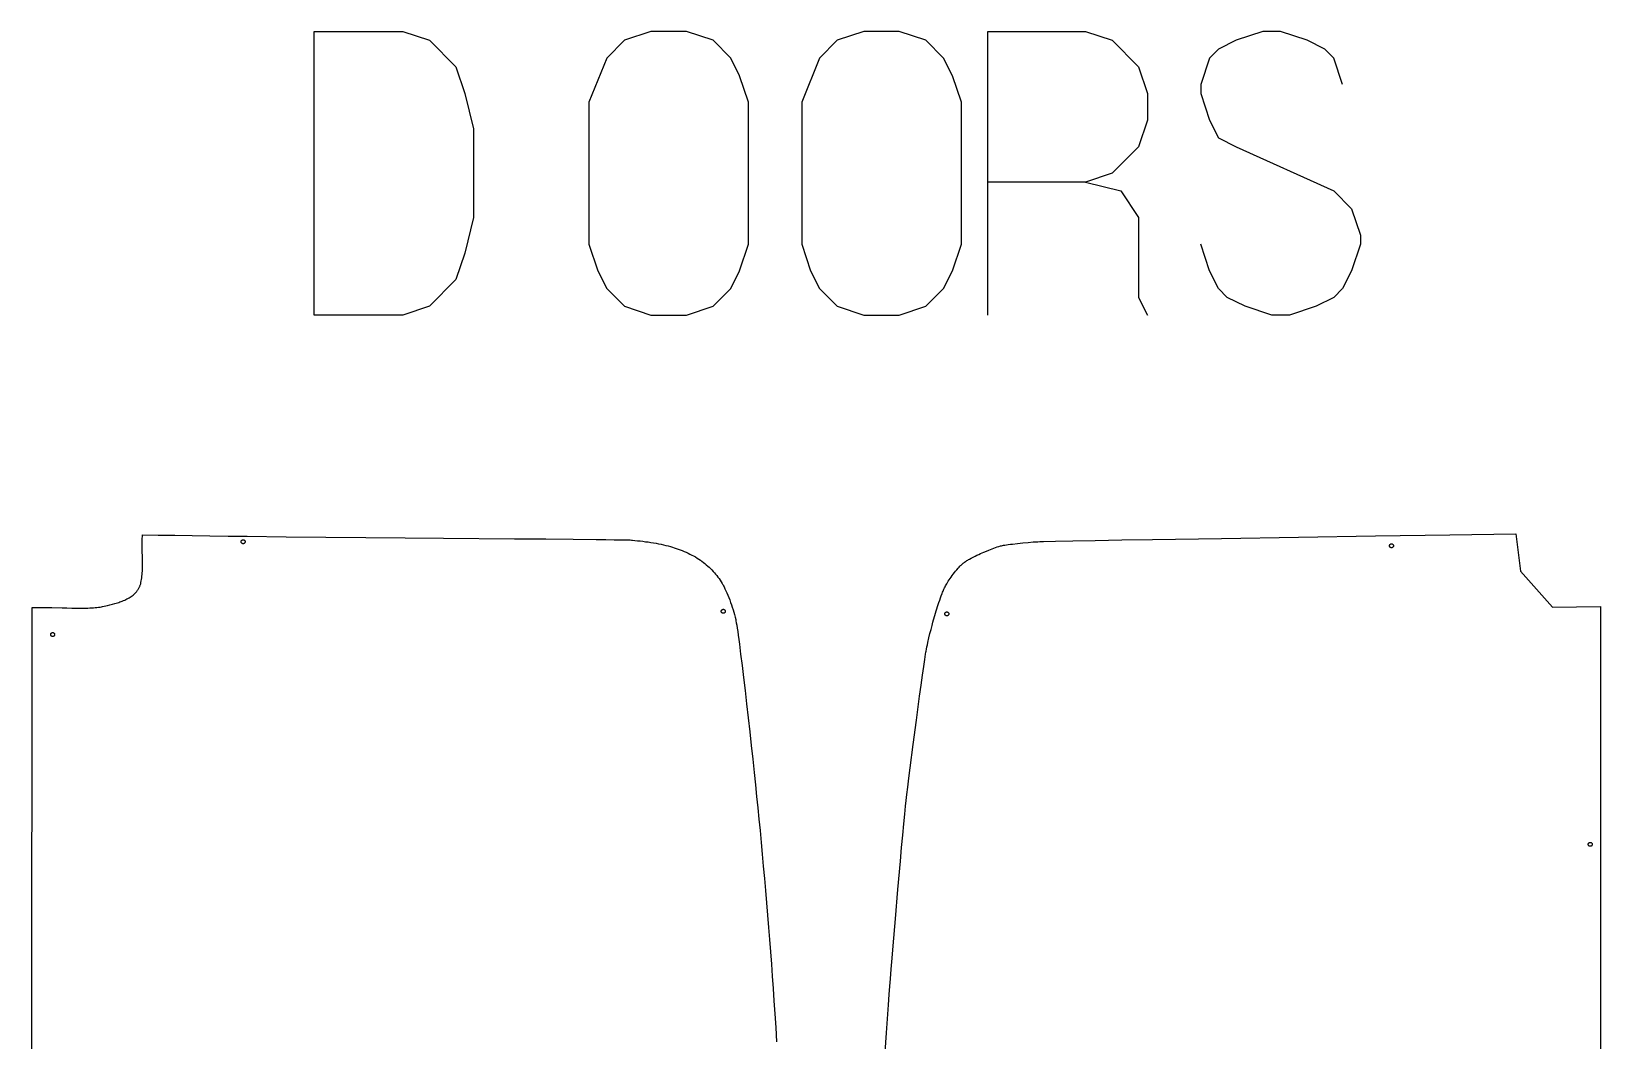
# Model space of a CAD drawing. Extents: x 339 to 7680, y 24 to 7374.
# Drawn here: x 6040 to 7621, y 4888 to 5905 of the extents above; entities that cross this region are included whole.
import ezdxf

# ---------------------------------------------------------------- set-up
doc = ezdxf.new("R2010")
doc.units = 0
doc.layers.add('Default Layer', color=1, linetype='CONTINUOUS')

msp = doc.modelspace()

# ---------------------------------------------------------------- linework, layer by layer
at = {"layer": 'Default Layer'}
for points in [[(6325.1, 5619.1), (6325.1, 5904.8), (6414.4, 5904.8), (6441.2, 5895.9), (6468, 5869.1), (6476.9, 5842.3), (6485.8, 5806.6), (6485.8, 5717.3), (6476.9, 5681.6), (6468, 5654.8), (6441.2, 5628), (6414.4, 5619.1), (6325.1, 5619.1)], [(6762.6, 5833.4), (6753.7, 5860.2), (6744.8, 5878), (6726.9, 5895.9), (6700.1, 5904.8), (6664.4, 5904.8), (6637.6, 5895.9), (6619.8, 5878), (6601.9, 5833.4), (6601.9, 5690.5), (6610.8, 5663.7), (6619.8, 5645.9), (6637.6, 5628), (6664.4, 5619.1), (6700.1, 5619.1), (6726.9, 5628), (6744.8, 5645.9), (6753.7, 5663.7), (6762.6, 5690.5), (6762.6, 5833.4)], [(6977, 5833.4), (6968, 5860.2), (6959.1, 5878), (6941.2, 5895.9), (6914.4, 5904.8), (6878.7, 5904.8), (6851.9, 5895.9), (6834.1, 5878), (6816.2, 5833.4), (6816.2, 5690.5), (6825.1, 5663.7), (6834.1, 5645.9), (6851.9, 5628), (6878.7, 5619.1), (6914.4, 5619.1), (6941.2, 5628), (6959.1, 5645.9), (6968, 5663.7), (6977, 5690.5), (6977, 5833.4)], [(6251.7, 5390.9), (6251.7, 5391.1), (6251.7, 5391.3), (6251.8, 5391.5), (6251.8, 5391.6), (6251.9, 5391.8), (6252, 5392), (6252.1, 5392.1), (6252.3, 5392.3), (6252.4, 5392.4), (6252.6, 5392.5), (6252.7, 5392.6), (6252.9, 5392.7), (6253.1, 5392.8), (6253.3, 5392.8), (6253.5, 5392.9), (6253.7, 5392.9), (6253.9, 5392.9), (6254.1, 5392.8), (6254.3, 5392.8), (6254.4, 5392.7), (6254.6, 5392.6), (6254.8, 5392.5), (6254.9, 5392.4), (6255.1, 5392.3), (6255.2, 5392.1), (6255.3, 5392), (6255.4, 5391.8), (6255.5, 5391.6), (6255.6, 5391.5), (6255.6, 5391.3), (6255.7, 5391.1), (6255.7, 5390.9), (6255.7, 5390.7), (6255.6, 5390.5), (6255.6, 5390.3), (6255.5, 5390.1), (6255.4, 5389.9), (6255.3, 5389.7), (6255.2, 5389.6), (6255.1, 5389.5), (6254.9, 5389.3), (6254.8, 5389.2), (6254.6, 5389.1), (6254.4, 5389), (6254.3, 5389), (6254.1, 5388.9), (6253.9, 5388.9), (6253.7, 5388.9), (6253.5, 5388.9), (6253.3, 5388.9), (6253.1, 5389), (6252.9, 5389), (6252.7, 5389.1), (6252.6, 5389.2), (6252.4, 5389.3), (6252.3, 5389.5), (6252.1, 5389.6), (6252, 5389.7), (6251.9, 5389.9), (6251.8, 5390.1), (6251.8, 5390.3), (6251.7, 5390.5), (6251.7, 5390.7), (6251.7, 5390.9)], [(7408.1, 5386.8), (7408.1, 5387), (7408.1, 5387.2), (7408.2, 5387.4), (7408.2, 5387.5), (7408.3, 5387.7), (7408.4, 5387.9), (7408.5, 5388), (7408.7, 5388.2), (7408.8, 5388.3), (7409, 5388.4), (7409.1, 5388.5), (7409.3, 5388.6), (7409.5, 5388.7), (7409.7, 5388.7), (7409.9, 5388.8), (7410.1, 5388.8), (7410.3, 5388.8), (7410.5, 5388.7), (7410.7, 5388.7), (7410.9, 5388.6), (7411, 5388.5), (7411.2, 5388.4), (7411.3, 5388.3), (7411.5, 5388.2), (7411.6, 5388), (7411.7, 5387.9), (7411.8, 5387.7), (7411.9, 5387.5), (7412, 5387.4), (7412, 5387.2), (7412.1, 5387), (7412.1, 5386.8), (7412.1, 5386.6), (7412, 5386.4), (7412, 5386.2), (7411.9, 5386), (7411.8, 5385.8), (7411.7, 5385.7), (7411.6, 5385.5), (7411.5, 5385.4), (7411.3, 5385.2), (7411.2, 5385.1), (7411, 5385), (7410.9, 5384.9), (7410.7, 5384.9), (7410.5, 5384.8), (7410.3, 5384.8), (7410.1, 5384.8), (7409.9, 5384.8), (7409.7, 5384.8), (7409.5, 5384.9), (7409.3, 5384.9), (7409.1, 5385), (7409, 5385.1), (7408.8, 5385.2), (7408.7, 5385.4), (7408.5, 5385.5), (7408.4, 5385.7), (7408.3, 5385.8), (7408.2, 5386), (7408.2, 5386.2), (7408.1, 5386.4), (7408.1, 5386.6), (7408.1, 5386.8)], [(6735.2, 5320.8), (6735.2, 5321), (6735.2, 5321.2), (6735.3, 5321.4), (6735.4, 5321.5), (6735.4, 5321.7), (6735.5, 5321.9), (6735.7, 5322), (6735.8, 5322.2), (6735.9, 5322.3), (6736.1, 5322.4), (6736.2, 5322.5), (6736.4, 5322.6), (6736.6, 5322.7), (6736.8, 5322.7), (6737, 5322.8), (6737.2, 5322.8), (6737.4, 5322.8), (6737.6, 5322.7), (6737.8, 5322.7), (6738, 5322.6), (6738.1, 5322.5), (6738.3, 5322.4), (6738.5, 5322.3), (6738.6, 5322.2), (6738.7, 5322), (6738.9, 5321.9), (6739, 5321.7), (6739, 5321.5), (6739.1, 5321.4), (6739.2, 5321.2), (6739.2, 5321), (6739.2, 5320.8), (6739.2, 5320.6), (6739.2, 5320.4), (6739.1, 5320.2), (6739, 5320), (6739, 5319.8), (6738.9, 5319.6), (6738.7, 5319.5), (6738.6, 5319.4), (6738.5, 5319.2), (6738.3, 5319.1), (6738.1, 5319), (6738, 5318.9), (6737.8, 5318.9), (6737.6, 5318.8), (6737.4, 5318.8), (6737.2, 5318.8), (6737, 5318.8), (6736.8, 5318.8), (6736.6, 5318.9), (6736.4, 5318.9), (6736.2, 5319), (6736.1, 5319.1), (6735.9, 5319.2), (6735.8, 5319.4), (6735.7, 5319.5), (6735.5, 5319.6), (6735.4, 5319.8), (6735.4, 5320), (6735.3, 5320.2), (6735.2, 5320.4), (6735.2, 5320.6), (6735.2, 5320.8)], [(6960.3, 5318.2), (6960.3, 5318.4), (6960.3, 5318.6), (6960.4, 5318.8), (6960.4, 5319), (6960.5, 5319.1), (6960.6, 5319.3), (6960.7, 5319.5), (6960.9, 5319.6), (6961, 5319.7), (6961.2, 5319.8), (6961.3, 5319.9), (6961.5, 5320), (6961.7, 5320.1), (6961.9, 5320.1), (6962.1, 5320.2), (6962.3, 5320.2), (6962.5, 5320.2), (6962.7, 5320.1), (6962.9, 5320.1), (6963.1, 5320), (6963.2, 5319.9), (6963.4, 5319.8), (6963.6, 5319.7), (6963.7, 5319.6), (6963.8, 5319.5), (6963.9, 5319.3), (6964, 5319.1), (6964.1, 5319), (6964.2, 5318.8), (6964.2, 5318.6), (6964.3, 5318.4), (6964.3, 5318.2), (6964.3, 5318), (6964.2, 5317.8), (6964.2, 5317.6), (6964.1, 5317.4), (6964, 5317.2), (6963.9, 5317.1), (6963.8, 5316.9), (6963.7, 5316.8), (6963.6, 5316.6), (6963.4, 5316.5), (6963.2, 5316.4), (6963.1, 5316.3), (6962.9, 5316.3), (6962.7, 5316.2), (6962.5, 5316.2), (6962.3, 5316.2), (6962.1, 5316.2), (6961.9, 5316.2), (6961.7, 5316.3), (6961.5, 5316.3), (6961.3, 5316.4), (6961.2, 5316.5), (6961, 5316.6), (6960.9, 5316.8), (6960.7, 5316.9), (6960.6, 5317.1), (6960.5, 5317.2), (6960.4, 5317.4), (6960.4, 5317.6), (6960.3, 5317.8), (6960.3, 5318), (6960.3, 5318.2)], [(6059.9, 5297.3), (6059.9, 5297.6), (6059.9, 5297.7), (6059.9, 5297.9), (6060, 5298.1), (6060.1, 5298.3), (6060.2, 5298.5), (6060.3, 5298.6), (6060.4, 5298.8), (6060.6, 5298.9), (6060.7, 5299), (6060.9, 5299.1), (6061.1, 5299.2), (6061.3, 5299.3), (6061.4, 5299.3), (6061.6, 5299.3), (6061.9, 5299.3), (6062.1, 5299.3), (6062.3, 5299.3), (6062.4, 5299.3), (6062.6, 5299.2), (6062.8, 5299.1), (6063, 5299), (6063.1, 5298.9), (6063.3, 5298.8), (6063.4, 5298.6), (6063.5, 5298.5), (6063.6, 5298.3), (6063.7, 5298.1), (6063.8, 5297.9), (6063.8, 5297.7), (6063.8, 5297.6), (6063.9, 5297.3), (6063.8, 5297.1), (6063.8, 5296.9), (6063.8, 5296.8), (6063.7, 5296.6), (6063.6, 5296.4), (6063.5, 5296.2), (6063.4, 5296.1), (6063.3, 5295.9), (6063.1, 5295.8), (6063, 5295.7), (6062.8, 5295.6), (6062.6, 5295.5), (6062.4, 5295.4), (6062.3, 5295.4), (6062.1, 5295.4), (6061.9, 5295.3), (6061.6, 5295.4), (6061.4, 5295.4), (6061.3, 5295.4), (6061.1, 5295.5), (6060.9, 5295.6), (6060.7, 5295.7), (6060.6, 5295.8), (6060.4, 5295.9), (6060.3, 5296.1), (6060.2, 5296.2), (6060.1, 5296.4), (6060, 5296.6), (6059.9, 5296.8), (6059.9, 5296.9), (6059.9, 5297.1), (6059.9, 5297.3)], [(7608.2, 5086.1), (7608.3, 5086.3), (7608.3, 5086.5), (7608.3, 5086.7), (7608.4, 5086.9), (7608.5, 5087), (7608.6, 5087.2), (7608.7, 5087.4), (7608.8, 5087.5), (7609, 5087.6), (7609.1, 5087.7), (7609.3, 5087.8), (7609.5, 5087.9), (7609.6, 5088), (7609.8, 5088), (7610, 5088.1), (7610.2, 5088.1), (7610.4, 5088.1), (7610.6, 5088), (7610.8, 5088), (7611, 5087.9), (7611.2, 5087.8), (7611.4, 5087.7), (7611.5, 5087.6), (7611.7, 5087.5), (7611.8, 5087.4), (7611.9, 5087.2), (7612, 5087), (7612.1, 5086.9), (7612.2, 5086.7), (7612.2, 5086.5), (7612.2, 5086.3), (7612.2, 5086.1), (7612.2, 5085.9), (7612.2, 5085.7), (7612.2, 5085.5), (7612.1, 5085.3), (7612, 5085.1), (7611.9, 5085), (7611.8, 5084.8), (7611.7, 5084.7), (7611.5, 5084.5), (7611.4, 5084.4), (7611.2, 5084.3), (7611, 5084.2), (7610.8, 5084.2), (7610.6, 5084.1), (7610.4, 5084.1), (7610.2, 5084.1), (7610, 5084.1), (7609.8, 5084.1), (7609.6, 5084.2), (7609.5, 5084.2), (7609.3, 5084.3), (7609.1, 5084.4), (7609, 5084.5), (7608.8, 5084.7), (7608.7, 5084.8), (7608.6, 5085), (7608.5, 5085.1), (7608.4, 5085.3), (7608.3, 5085.5), (7608.3, 5085.7), (7608.3, 5085.9), (7608.2, 5086.1)]]:
    msp.add_lwpolyline(points, close=True, dxfattribs=at)
for points in [[(7003.7, 5619.1), (7003.7, 5904.8), (7102, 5904.8), (7128.8, 5895.9), (7155.5, 5869.1), (7164.5, 5842.3), (7164.5, 5815.5), (7155.5, 5788.7), (7128.8, 5762), (7102, 5753), (7003.7, 5753)], [(7360.9, 5851.3), (7352, 5878), (7343.1, 5887), (7325.2, 5895.9), (7298.4, 5904.8), (7280.6, 5904.8), (7253.8, 5895.9), (7235.9, 5887), (7227, 5878), (7218.1, 5851.3), (7218.1, 5842.3), (7227, 5815.5), (7235.9, 5797.7), (7253.8, 5788.7), (7352, 5744.1), (7369.9, 5726.2), (7378.8, 5699.5), (7378.8, 5690.5), (7369.9, 5663.7), (7360.9, 5645.9), (7352, 5636.9), (7334.1, 5628), (7307.4, 5619.1), (7289.5, 5619.1), (7262.7, 5628), (7244.8, 5636.9), (7235.9, 5645.9), (7227, 5663.7), (7218.1, 5690.5)], [(7102, 5753), (7137.7, 5744.1), (7155.5, 5717.3), (7155.5, 5636.9), (7164.5, 5619.1)], [(6040.4, 4420.4), (6041.1, 5324.6), (6041.1, 5324.6), (6045.9, 5324.6), (6050.9, 5324.6), (6055.9, 5324.5), (6061, 5324.5), (6071.3, 5324.3), (6076.3, 5324.2), (6081.3, 5324.1), (6086.1, 5324), (6090.7, 5324), (6092.9, 5324.1), (6095.1, 5324.1), (6097.2, 5324.1), (6099.2, 5324.2), (6101.2, 5324.3), (6103, 5324.4), (6104.8, 5324.5), (6106.5, 5324.7), (6108.1, 5324.9), (6109.6, 5325.1), (6110.9, 5325.3), (6112.2, 5325.6), (6117.1, 5326.7), (6119.6, 5327.3), (6122.1, 5327.9), (6124.6, 5328.6), (6125.9, 5329), (6127.1, 5329.4), (6128.4, 5329.8), (6129.6, 5330.2), (6130.8, 5330.6), (6132, 5331.1), (6133.2, 5331.6), (6134.4, 5332.1), (6135.5, 5332.6), (6136.6, 5333.2), (6137.7, 5333.7), (6138.8, 5334.4), (6139.9, 5335), (6140.9, 5335.7), (6141.9, 5336.4), (6142.8, 5337.2), (6143.8, 5337.9), (6144.6, 5338.8), (6145.5, 5339.6), (6146.3, 5340.5), (6146.7, 5341), (6147.1, 5341.5), (6147.4, 5342), (6147.8, 5342.5), (6148.1, 5343), (6148.4, 5343.5), (6148.7, 5344.1), (6149, 5344.7), (6149.3, 5345.3), (6149.6, 5345.9), (6149.8, 5346.5), (6150, 5347.2), (6150.2, 5347.8), (6150.5, 5348.5), (6150.6, 5349.2), (6150.8, 5349.9), (6151.1, 5351.4), (6151.4, 5352.9), (6151.6, 5354.5), (6151.8, 5356.2), (6152, 5357.9), (6152.1, 5359.6), (6152.2, 5361.3), (6152.2, 5363.1), (6152.3, 5365), (6152.3, 5366.9), (6152.3, 5368.7), (6152.3, 5370.7), (6152.2, 5374.5), (6152, 5382.4), (6152, 5386.4), (6152, 5388.3), (6152, 5390.3), (6152, 5392.2), (6152.1, 5394.1), (6152.2, 5396), (6152.3, 5397.9), (6168.1, 5397.6), (6184.8, 5397.3), (6202.2, 5397.1), (6220.2, 5396.8), (6238.7, 5396.6), (6257.8, 5396.3), (6296.9, 5395.9), (6336.9, 5395.5), (6377.2, 5395.1), (6417, 5394.8), (6455.6, 5394.5), (6527, 5393.9), (6558.4, 5393.7), (6586, 5393.4), (6609.2, 5393.2), (6619, 5393), (6627.4, 5392.9), (6634.3, 5392.8), (6639.7, 5392.7), (6643.6, 5392.6), (6644.8, 5392.5), (6645.7, 5392.4), (6648.3, 5392.2), (6650.9, 5391.9), (6653.5, 5391.6), (6656.2, 5391.3), (6658.9, 5390.9), (6661.6, 5390.6), (6664.3, 5390.2), (6666.9, 5389.7), (6669.6, 5389.3), (6672.1, 5388.8), (6674.7, 5388.3), (6677.1, 5387.8), (6679.5, 5387.2), (6681.7, 5386.7), (6683.9, 5386.1), (6684.9, 5385.8), (6685.9, 5385.5), (6687.9, 5384.8), (6689.9, 5384.1), (6691.9, 5383.4), (6693.8, 5382.7), (6695.8, 5381.9), (6697.8, 5381), (6699.8, 5380.2), (6701.7, 5379.3), (6703.6, 5378.4), (6705.5, 5377.4), (6707.3, 5376.5), (6709.1, 5375.5), (6710.8, 5374.4), (6712.5, 5373.4), (6714.1, 5372.3), (6714.9, 5371.7), (6715.7, 5371.2), (6717.2, 5370), (6718.7, 5368.8), (6720.1, 5367.6), (6721.5, 5366.4), (6722.9, 5365.1), (6724.3, 5363.8), (6725.6, 5362.4), (6726.9, 5361), (6728.2, 5359.6), (6729.4, 5358.2), (6730.6, 5356.7), (6731.7, 5355.2), (6732.9, 5353.7), (6734, 5352.1), (6735, 5350.5), (6736, 5348.9), (6736.5, 5348.1), (6737, 5347.3), (6737.5, 5346.4), (6738, 5345.4), (6738.5, 5344.5), (6738.9, 5343.5), (6739.9, 5341.4), (6740.9, 5339.3), (6741.8, 5337), (6742.7, 5334.7), (6743.7, 5332.3), (6744.5, 5329.8), (6745.4, 5327.4), (6746.2, 5324.9), (6747, 5322.4), (6747.7, 5319.9), (6748.4, 5317.4), (6749.1, 5315), (6749.7, 5312.6), (6749.8, 5311.9), (6750, 5311.1), (6750.3, 5309.2), (6750.8, 5306.7), (6751.2, 5303.8), (6751.7, 5300.4), (6752.2, 5296.6), (6752.8, 5292.4), (6753.4, 5287.8), (6754.7, 5277.6), (6756.1, 5266.3), (6757.6, 5254.1), (6759.1, 5241), (6760.7, 5227.5), (6762.2, 5213.5), (6763.8, 5199.5), (6765.3, 5185.5), (6766.8, 5171.8), (6768.2, 5158.5), (6769.6, 5145.9), (6770.8, 5134.3), (6771.9, 5123), (6773, 5111.5), (6774.2, 5099.9), (6775.3, 5088), (6776.4, 5076.1), (6777.5, 5064), (6778.6, 5051.8), (6779.6, 5039.5), (6780.7, 5027.2), (6781.7, 5014.8), (6782.7, 5002.4), (6783.7, 4990.1), (6784.6, 4977.7), (6785.6, 4965.4), (6786.5, 4953.2), (6787.3, 4941), (6788.2, 4928.6), (6789.1, 4915.4), (6790, 4901.6), (6790.9, 4887.3)], [(6899.3, 4862.1), (6901.7, 4896.3), (6903.6, 4924.3), (6904.4, 4935), (6904.9, 4943.1), (6905.5, 4950.8), (6906.3, 4960.3), (6907.2, 4971.4), (6908.2, 4983.8), (6910.5, 5011.2), (6913.1, 5040.5), (6915.6, 5069.3), (6916.8, 5082.8), (6918, 5095.4), (6919, 5106.7), (6920, 5116.5), (6920.7, 5124.5), (6921.4, 5130.4), (6922.1, 5136.2), (6923, 5143.8), (6924.1, 5152.9), (6925.4, 5163.3), (6928.5, 5186.5), (6931.7, 5211.2), (6934.9, 5235.3), (6936.5, 5246.4), (6937.8, 5256.4), (6939.1, 5265.2), (6940.1, 5272.3), (6940.9, 5277.6), (6941.2, 5279.5), (6941.4, 5280.8), (6941.8, 5282.8), (6942.2, 5284.9), (6942.7, 5287.1), (6943.2, 5289.4), (6944.3, 5293.9), (6945.3, 5298.3), (6946.4, 5302.5), (6947.4, 5306.4), (6948.3, 5309.7), (6949, 5312.3), (6950.3, 5316.7), (6950.9, 5318.9), (6951.6, 5321.1), (6952.2, 5323.3), (6952.9, 5325.5), (6953.7, 5327.6), (6954.4, 5329.8), (6955.2, 5332), (6956, 5334.2), (6956.7, 5336.5), (6957.6, 5338.8), (6958, 5339.9), (6958.5, 5341), (6958.9, 5342.1), (6959.4, 5343.2), (6959.9, 5344.3), (6960.5, 5345.4), (6961, 5346.5), (6961.6, 5347.5), (6962.2, 5348.6), (6963, 5349.8), (6963.8, 5351), (6964.6, 5352.4), (6965.6, 5353.8), (6966.6, 5355.2), (6967.6, 5356.7), (6968.7, 5358.2), (6969.9, 5359.7), (6971.1, 5361.2), (6972.3, 5362.6), (6973.6, 5364.1), (6974.9, 5365.4), (6975.5, 5366.1), (6976.2, 5366.8), (6976.8, 5367.4), (6977.5, 5368), (6978.2, 5368.6), (6978.8, 5369.1), (6979.5, 5369.7), (6980.2, 5370.2), (6981, 5370.8), (6981.8, 5371.3), (6982.6, 5371.8), (6983.5, 5372.4), (6984.3, 5372.9), (6985.2, 5373.4), (6987, 5374.4), (6988.9, 5375.4), (6990.8, 5376.3), (6992.6, 5377.2), (6994.5, 5378.1), (6996.3, 5378.9), (6998, 5379.6), (6999.6, 5380.3), (7002.4, 5381.5), (7004.5, 5382.3), (7006.2, 5383.1), (7007.9, 5383.7), (7009.6, 5384.4), (7011.3, 5385), (7013, 5385.6), (7014.8, 5386.1), (7016.5, 5386.6), (7017.4, 5386.8), (7018.3, 5387), (7019.4, 5387.3), (7020.7, 5387.5), (7022.3, 5387.7), (7024.2, 5388), (7026.3, 5388.3), (7028.6, 5388.5), (7033.5, 5389.1), (7038.7, 5389.6), (7044.1, 5390.1), (7049.3, 5390.6), (7051.7, 5390.8), (7054, 5390.9), (7056, 5391), (7059.7, 5391.1), (7071.6, 5391.4), (7089.1, 5391.7), (7111.7, 5392.1), (7138.6, 5392.6), (7169.3, 5393.1), (7239, 5394.2), (7394, 5396.7), (7469, 5397.9), (7535.2, 5398.9), (7540, 5361.2), (7572.2, 5324.9), (7620.5, 5325.5), (7620.7, 4419.5)]]:
    msp.add_lwpolyline(points, dxfattribs=at)

doc.saveas('drawing.dxf')
